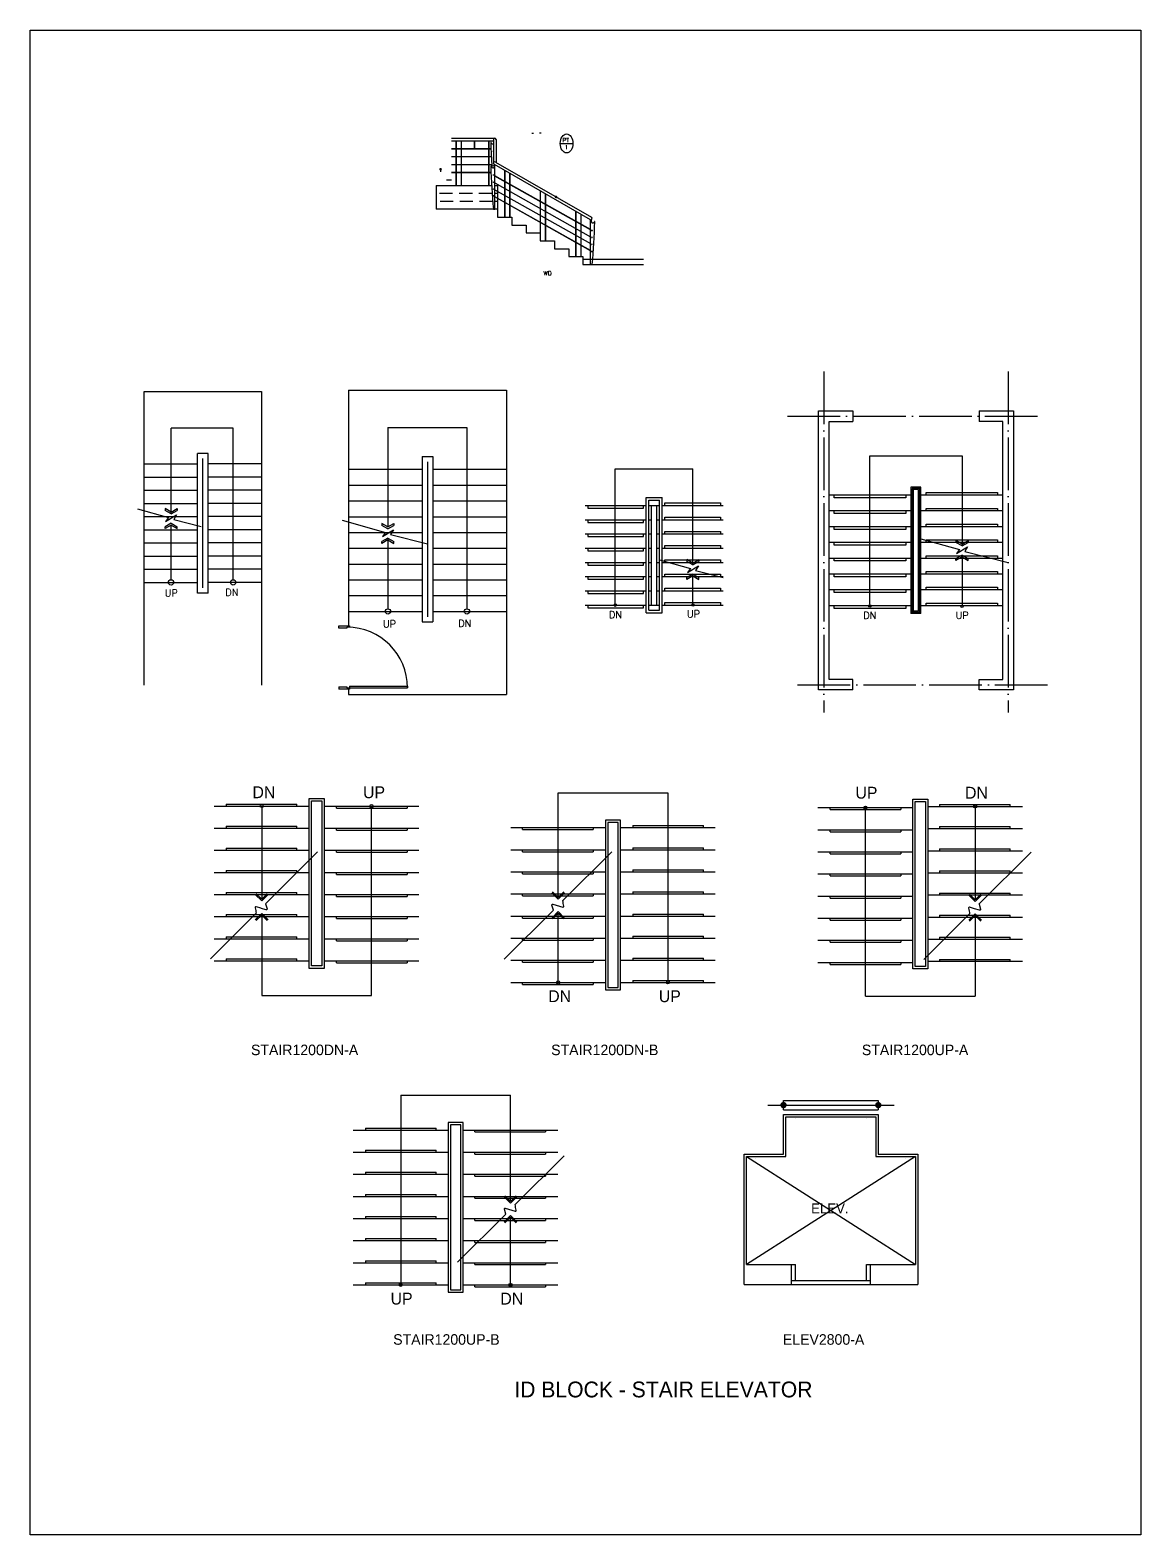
# Model space of a CAD drawing. Extents: x 25317 to 81441, y -31399 to 8952.
# Drawn here: x 25317 to 46411, y -21323 to 7259 of the extents above; entities that cross this region are included whole.
import ezdxf
from ezdxf.enums import TextEntityAlignment as Align

# ---------------------------------------------------------------- set-up
doc = ezdxf.new("R2010")
doc.units = 0
doc.header["$LTSCALE"] = 500
doc.header["$MEASUREMENT"] = 0
doc.linetypes.add('CENTER3', pattern=[2.5, 2, -0.25, 0, -0.25])
doc.linetypes.add('HIDDEN', pattern=[0.375, 0.25, -0.125])
doc.layers.get('0').update_dxf_attribs({"linetype": 'CONTINUOUS'})
for name, color, linetype in [('CORE', 7, 'CONTINUOUS'), ('DIM', 40, 'CONTINUOUS'), ('ELE', 4, 'CONTINUOUS'), ('ELE-1', 7, 'CONTINUOUS'), ('ELE-2', 3, 'CONTINUOUS'), ('ELEV-2', 3, 'CONTINUOUS'), ('FIN', 2, 'CONTINUOUS'), ('STAIR', 6, 'CONTINUOUS'), ('SYM', 30, 'CONTINUOUS'), ('TEXT', 5, 'CONTINUOUS')]:
    doc.layers.add(name, color=color, linetype=linetype)
doc.styles.add('GHS', font='ROMANS', dxfattribs={"bigfont": 'ghs'})
doc.styles.add('HGKG', font='enghead.shx', dxfattribs={"bigfont": 'hgkg.shx'})
doc.styles.add('ROMANS', font='romans', dxfattribs={"height": 135})

# ---------------------------------------------------------------- blocks, each defined once
blk = doc.blocks.new('_DOT')
at = {"color": 0, "linetype": 'ByBlock'}
blk.add_line((-0.5, 0), (-1, 0), dxfattribs=at)
at = {"color": 0, "linetype": 'ByBlock', "const_width": 0.5}
blk.add_lwpolyline([(-0.25, 0, 1), (0.25, 0, 1)], format="xyb", close=True, dxfattribs=at)

msp = doc.modelspace()

# ---------------------------------------------------------------- linework, layer by layer
for p, q in [((31181, -5213), (31181, -5258)), ((31381, -5203), (31381, -5233)), ((32483, -5203), (32483, -5233))]:
    msp.add_line(p, q)
msp.add_lwpolyline([(25317, 7259), (46411, 7259), (46411, -21323), (25317, -21323)], close=True)
at = {"layer": 'CORE', "color": 1, "linetype": 'CENTER3'}
for p, q in [((40389, 773), (40389, -5700)), ((43889, 773), (43889, -5700)), ((39698, -75), (44530, -75)), ((39890, -5175), (44637, -5175))]:
    msp.add_line(p, q, dxfattribs=at)
at = {"layer": 'CORE', "color": 4}
for p, q in [((27486, -5181), (27486, 394)), ((27486, 394), (29711, 394)), ((29711, 394), (29711, -5181)), ((31363, 417), (31363, -4058)), ((31363, 417), (34363, 417)), ((34363, 417), (34363, -5358)), ((40289, -5275), (40289, 25)), ((40289, 25), (40939, 25)), ((40939, 25), (40939, -175)), ((43339, 25), (43339, -175)), ((43339, 25), (43989, 25)), ((43989, 25), (43989, -5275)), ((40489, -5075), (40489, -175)), ((40489, -175), (40939, -175)), ((43789, -175), (43339, -175)), ((43789, -5075), (43789, -175)), ((40939, -5075), (40489, -5075)), ((40939, -5275), (40939, -5075)), ((43339, -5075), (43789, -5075)), ((43339, -5275), (43339, -5075)), ((31363, -5258), (31363, -5358)), ((31363, -5358), (34363, -5358)), ((40939, -5275), (40289, -5275)), ((43989, -5275), (43339, -5275))]:
    msp.add_line(p, q, dxfattribs=at)
at = {"layer": 'CORE', "color": 1}
for p, q in [((29173, -302), (27993, -302)), ((27993, -1931), (27993, -302)), ((29173, -3181), (29173, -302)), ((32113, -287), (32113, -2179)), ((32113, -287), (33613, -287)), ((33613, -287), (33613, -3733)), ((41264, -825), (43014, -825)), ((41264, -3654), (41264, -825)), ((43014, -825), (43014, -2538)), ((36430, -3662), (36430, -1072)), ((36430, -1772), (36430, -1072)), ((36430, -1072), (37905, -1072)), ((37905, -2899), (37905, -1072)), ((40589, -1625), (40589, -1575)), ((41944, -1625), (40589, -1625)), ((41944, -1575), (41944, -1625)), ((42089, -1470), (42089, -3780)), ((42189, -1470), (42089, -1470)), ((42189, -3780), (42189, -1470)), ((42334, -1525), (43689, -1525)), ((42334, -1575), (42334, -1525)), ((43689, -1525), (43689, -1575)), ((27355, -1835), (27946, -2001)), ((27886, -2077), (28099, -1951)), ((28099, -1951), (28044, -2038)), ((35908, -1772), (35908, -1822)), ((35908, -1822), (36968, -1822)), ((36968, -1822), (36968, -1772)), ((37368, -1722), (38428, -1722)), ((37368, -1772), (37368, -1722)), ((37368, -1992), (38428, -1992)), ((37368, -2042), (37368, -1992)), ((38428, -1722), (38428, -1772)), ((38428, -1992), (38428, -2042)), ((40589, -1925), (40589, -1875)), ((41944, -1925), (40589, -1925)), ((41944, -1875), (41944, -1925)), ((42334, -1825), (43689, -1825)), ((42334, -1875), (42334, -1825)), ((43689, -1825), (43689, -1875)), ((27946, -2001), (27886, -2077)), ((27993, -3181), (27993, -2142)), ((28044, -2038), (28565, -2170)), ((31243, -2052), (32066, -2284)), ((32007, -2360), (32220, -2234)), ((32066, -2284), (32007, -2360)), ((32220, -2234), (32164, -2321)), ((35908, -2042), (35908, -2092)), ((35908, -2092), (36968, -2092)), ((36968, -2092), (36968, -2042)), ((37368, -2262), (38428, -2262)), ((37368, -2312), (37368, -2262)), ((38428, -2262), (38428, -2312)), ((40589, -2225), (40589, -2175)), ((41944, -2225), (40589, -2225)), ((41944, -2175), (41944, -2225)), ((42334, -2125), (43689, -2125)), ((42334, -2175), (42334, -2125)), ((43689, -2125), (43689, -2175)), ((32113, -2390), (32113, -3733)), ((32164, -2321), (32863, -2497)), ((35908, -2312), (35908, -2362)), ((35908, -2362), (36968, -2362)), ((36968, -2362), (36968, -2312)), ((37368, -2532), (38428, -2532)), ((37368, -2582), (37368, -2532)), ((38428, -2532), (38428, -2582)), ((40589, -2525), (40589, -2475)), ((41944, -2525), (40589, -2525)), ((41944, -2475), (41944, -2525)), ((42189, -2389), (42967, -2608)), ((42334, -2425), (43689, -2425)), ((42334, -2475), (42334, -2425)), ((42907, -2684), (43120, -2557)), ((43120, -2557), (43065, -2644)), ((43689, -2425), (43689, -2475)), ((35908, -2582), (35908, -2632)), ((35908, -2632), (36968, -2632)), ((35908, -2852), (35908, -2902)), ((36968, -2632), (36968, -2582)), ((36968, -2902), (36968, -2852)), ((37268, -2802), (37858, -2969)), ((37368, -2802), (38428, -2802)), ((37368, -2852), (37368, -2802)), ((38428, -2802), (38428, -2852)), ((40589, -2825), (40589, -2775)), ((41944, -2825), (40589, -2825)), ((41944, -2775), (41944, -2825)), ((42334, -2725), (43689, -2725)), ((42334, -2775), (42334, -2725)), ((42967, -2608), (42907, -2684)), ((43014, -2714), (43014, -3661)), ((43065, -2644), (43889, -2853)), ((43689, -2725), (43689, -2775)), ((35908, -2902), (36968, -2902)), ((35908, -3122), (35908, -3172)), ((36968, -3172), (36968, -3122)), ((37368, -3072), (38428, -3072)), ((37368, -3122), (37368, -3072)), ((37799, -3045), (38012, -2918)), ((37858, -2969), (37799, -3045)), ((37905, -3662), (37905, -3075)), ((38012, -2918), (37956, -3005)), ((37956, -3005), (38478, -3137)), ((38428, -3072), (38428, -3122)), ((40589, -3125), (40589, -3075)), ((41944, -3125), (40589, -3125)), ((41944, -3075), (41944, -3125)), ((42334, -3025), (43689, -3025)), ((42334, -3075), (42334, -3025)), ((43689, -3025), (43689, -3075)), ((35908, -3172), (36968, -3172)), ((35908, -3392), (35908, -3442)), ((36968, -3442), (36968, -3392)), ((37368, -3342), (38428, -3342)), ((37368, -3392), (37368, -3342)), ((38428, -3342), (38428, -3392)), ((40589, -3425), (40589, -3375)), ((41944, -3425), (40589, -3425)), ((41944, -3375), (41944, -3425)), ((42334, -3325), (43689, -3325)), ((42334, -3375), (42334, -3325)), ((43689, -3325), (43689, -3375)), ((35908, -3442), (36968, -3442)), ((35908, -3662), (35908, -3712)), ((35908, -3712), (36968, -3712)), ((36968, -3712), (36968, -3662)), ((37368, -3612), (38428, -3612)), ((37368, -3662), (37368, -3612)), ((38428, -3612), (38428, -3662)), ((40589, -3725), (40589, -3675)), ((41944, -3675), (41944, -3725)), ((42334, -3625), (43689, -3625)), ((42334, -3675), (42334, -3625)), ((43689, -3625), (43689, -3675)), ((41944, -3725), (40589, -3725)), ((42189, -3780), (42089, -3780))]:
    msp.add_line(p, q, dxfattribs=at)
at = {"layer": 'CORE'}
for p, q in [((28499, -3434), (28499, -781)), ((28699, -781), (28499, -781)), ((28699, -3434), (28699, -781)), ((32763, -842), (32763, -3983)), ((32763, -842), (32963, -842)), ((32963, -842), (32963, -3983)), ((27486, -981), (28499, -981)), ((28599, -3334), (28599, -881)), ((29711, -981), (28699, -981)), ((31363, -1083), (32763, -1083)), ((32863, -942), (32863, -3883)), ((32963, -1083), (34363, -1083)), ((27486, -1231), (28499, -1231)), ((29711, -1231), (28699, -1231)), ((31363, -1383), (32763, -1383)), ((32963, -1383), (34363, -1383)), ((42044, -1425), (42044, -3825)), ((42234, -1425), (42044, -1425)), ((42234, -3825), (42234, -1425)), ((27486, -1481), (28499, -1481)), ((29711, -1481), (28699, -1481)), ((31363, -1683), (32763, -1683)), ((32963, -1683), (34363, -1683)), ((37018, -3812), (37018, -1622)), ((37018, -1622), (37318, -1622)), ((37068, -3762), (37068, -1672)), ((37068, -1672), (37268, -1672)), ((37268, -3762), (37268, -1672)), ((37318, -3812), (37318, -1622)), ((42044, -1575), (40489, -1575)), ((42066, -1447), (42066, -3802)), ((42211, -1447), (42066, -1447)), ((42211, -3802), (42211, -1447)), ((43789, -1575), (42234, -1575)), ((27486, -1731), (28499, -1731)), ((27486, -1981), (28499, -1981)), ((27879, -1831), (27879, -1865)), ((27993, -1897), (27879, -1831)), ((27993, -1931), (27879, -1865)), ((27993, -1897), (28107, -1831)), ((27993, -1931), (28107, -1865)), ((28107, -1831), (28107, -1865)), ((29711, -1731), (28699, -1731)), ((29711, -1981), (28699, -1981)), ((31363, -1983), (32763, -1983)), ((32963, -1983), (34363, -1983)), ((35858, -1772), (37018, -1772)), ((37068, -1772), (37268, -1772)), ((37118, -3662), (37118, -1772)), ((37218, -3662), (37218, -1772)), ((37318, -1772), (38478, -1772)), ((42044, -1875), (40489, -1875)), ((43789, -1875), (42234, -1875)), ((27486, -2231), (28499, -2231)), ((27993, -2107), (27879, -2173)), ((27993, -2142), (27879, -2208)), ((27879, -2208), (27879, -2173)), ((27993, -2107), (28107, -2173)), ((27993, -2142), (28107, -2208)), ((28107, -2208), (28107, -2173)), ((29711, -2231), (28699, -2231)), ((31363, -2283), (32763, -2283)), ((32113, -2179), (31999, -2113)), ((31999, -2113), (31999, -2148)), ((32113, -2214), (31999, -2148)), ((32113, -2179), (32227, -2113)), ((32113, -2214), (32227, -2148)), ((32227, -2113), (32227, -2148)), ((32963, -2283), (34363, -2283)), ((35858, -2042), (37018, -2042)), ((37068, -2042), (37118, -2042)), ((37218, -2042), (37268, -2042)), ((37318, -2042), (38478, -2042)), ((42044, -2175), (40489, -2175)), ((43789, -2175), (42234, -2175)), ((27486, -2481), (28499, -2481)), ((29711, -2481), (28699, -2481)), ((32113, -2390), (31999, -2456)), ((32113, -2425), (31999, -2491)), ((31999, -2491), (31999, -2456)), ((32113, -2390), (32227, -2456)), ((32113, -2425), (32227, -2491)), ((32227, -2491), (32227, -2456)), ((35858, -2312), (37018, -2312)), ((37068, -2312), (37118, -2312)), ((37218, -2312), (37268, -2312)), ((37318, -2312), (38478, -2312)), ((42044, -2475), (40489, -2475)), ((43789, -2475), (42234, -2475)), ((43014, -2503), (42899, -2437)), ((42899, -2437), (42899, -2472)), ((43014, -2538), (42899, -2472)), ((43014, -2503), (43128, -2437)), ((43014, -2538), (43128, -2472)), ((43128, -2437), (43128, -2472)), ((27486, -2731), (28499, -2731)), ((29711, -2731), (28699, -2731)), ((31363, -2583), (32763, -2583)), ((32963, -2583), (34363, -2583)), ((35858, -2582), (37018, -2582)), ((35858, -2852), (37018, -2852)), ((37068, -2582), (37118, -2582)), ((37068, -2852), (37118, -2852)), ((37218, -2582), (37268, -2582)), ((37218, -2852), (37268, -2852)), ((37318, -2582), (38478, -2582)), ((37318, -2852), (38478, -2852)), ((37905, -2864), (37791, -2798)), ((37791, -2798), (37791, -2833)), ((37905, -2899), (37791, -2833)), ((37905, -2864), (38019, -2798)), ((37905, -2899), (38019, -2833)), ((38019, -2798), (38019, -2833)), ((42044, -2775), (40489, -2775)), ((43789, -2775), (42234, -2775)), ((43014, -2714), (42899, -2780)), ((43014, -2748), (42899, -2814)), ((42899, -2814), (42899, -2780)), ((43014, -2714), (43128, -2780)), ((43014, -2748), (43128, -2814)), ((43128, -2814), (43128, -2780)), ((27486, -2981), (28499, -2981)), ((29711, -2981), (28699, -2981)), ((31363, -2883), (32763, -2883)), ((32963, -2883), (34363, -2883)), ((35858, -3122), (37018, -3122)), ((37068, -3122), (37118, -3122)), ((37218, -3122), (37268, -3122)), ((37318, -3122), (38478, -3122)), ((37905, -3075), (37791, -3140)), ((37905, -3109), (37791, -3175)), ((37791, -3175), (37791, -3140)), ((37905, -3075), (38019, -3140)), ((37905, -3109), (38019, -3175)), ((38019, -3175), (38019, -3140)), ((42044, -3075), (40489, -3075)), ((43789, -3075), (42234, -3075)), ((27486, -3231), (28499, -3231)), ((29711, -3231), (28699, -3231)), ((31363, -3183), (32763, -3183)), ((32963, -3183), (34363, -3183)), ((35858, -3392), (37018, -3392)), ((37068, -3392), (37118, -3392)), ((37218, -3392), (37268, -3392)), ((37318, -3392), (38478, -3392)), ((42044, -3375), (40489, -3375)), ((43789, -3375), (42234, -3375)), ((28699, -3434), (28499, -3434)), ((31363, -3483), (32763, -3483)), ((32963, -3483), (34363, -3483)), ((35858, -3662), (37018, -3662)), ((37068, -3662), (37268, -3662)), ((37318, -3662), (38478, -3662)), ((42044, -3675), (40489, -3675)), ((43789, -3675), (42234, -3675)), ((31363, -3783), (32763, -3783)), ((32763, -3983), (32963, -3983)), ((32963, -3783), (34363, -3783)), ((37018, -3812), (37318, -3812)), ((37068, -3762), (37268, -3762)), ((42234, -3825), (42044, -3825)), ((42211, -3802), (42066, -3802)), ((31181, -4058), (31381, -4058)), ((31181, -4103), (31181, -4058)), ((31333, -4103), (31181, -4103)), ((31381, -4083), (31333, -4083)), ((31333, -4083), (31333, -4103)), ((31381, -4058), (31381, -4083)), ((31181, -5213), (31333, -5213)), ((31381, -5258), (31181, -5258)), ((31333, -5213), (31333, -5233)), ((31333, -5233), (31381, -5233)), ((31381, -5203), (32483, -5203)), ((31381, -5233), (32483, -5233)), ((31381, -5233), (31381, -5258))]:
    msp.add_line(p, q, dxfattribs=at)
for centre, radius in [((27993, -3231), 50), ((29173, -3231), 50), ((36430, -3662), 24.4), ((37905, -3662), 23.2), ((41264, -3679), 24.4), ((43014, -3684), 23.2), ((32113, -3783), 50), ((33613, -3783), 50)]:
    msp.add_circle(centre, radius, dxfattribs=at)
at = {"layer": 'CORE', "color": 1}
msp.add_arc((31333, -5233), 1150, 0, 90, dxfattribs=at)
at = {"layer": 'DIM', "linetype": 'Continuous', "const_width": 25}
msp.add_lwpolyline([(35293, 4090, 1), (35318, 4090, 1)], format="xyb", close=True, dxfattribs=at)
at = {"layer": 'ELE'}
for p, q in [((33322, 5206), (34140, 5206)), ((33322, 5156), (34115, 5156)), ((33404, 5156), (33404, 4306)), ((33409, 5156), (33409, 4306)), ((33501, 5156), (33501, 4306)), ((33506, 5156), (33506, 4306)), ((33758, 5009), (33758, 5156)), ((33763, 5009), (33763, 5156)), ((34024, 5156), (34024, 4306)), ((34029, 5156), (34029, 4306)), ((34115, 5181), (34115, 4731)), ((34165, 5181), (34165, 4746)), ((33322, 5009), (33404, 5009)), ((33322, 5004), (33404, 5004)), ((33409, 5009), (33501, 5009)), ((33409, 5004), (33501, 5004)), ((33506, 5009), (34024, 5009)), ((33506, 5004), (34024, 5004)), ((34029, 5009), (34069, 5009)), ((34029, 5004), (34069, 5004)), ((34115, 4956), (34105, 4956)), ((34105, 4951), (34105, 4956)), ((34115, 4951), (34105, 4951)), ((33322, 4855), (33404, 4855)), ((33322, 4707), (33404, 4707)), ((33409, 4855), (33501, 4855)), ((33409, 4707), (33501, 4707)), ((33506, 4855), (34024, 4855)), ((33506, 4707), (34024, 4707)), ((34029, 4855), (34076, 4855)), ((34029, 4707), (34085, 4707)), ((34128, 4710), (35953, 3660)), ((34145, 3856), (34145, 4699)), ((34153, 4753), (35978, 3703)), ((34325, 4596), (34325, 3706)), ((34330, 4593), (34330, 3706)), ((33322, 4406), (33222, 4406)), ((33322, 4559), (33404, 4559)), ((33322, 4554), (33404, 4554)), ((33409, 4559), (33501, 4559)), ((33409, 4554), (33501, 4554)), ((33506, 4559), (34024, 4559)), ((33506, 4554), (34024, 4554)), ((34029, 4559), (34069, 4559)), ((34029, 4554), (34070, 4554)), ((34135, 4506), (34105, 4506)), ((34105, 4501), (34105, 4506)), ((34135, 4501), (34105, 4501)), ((34135, 4501), (34135, 4506)), ((35960, 3470), (34145, 4492)), ((35960, 3465), (34145, 4487)), ((34145, 4356), (35960, 3334)), ((34423, 4540), (34423, 3706)), ((34428, 4537), (34428, 3706)), ((34105, 4104), (34105, 4109)), ((34135, 4109), (34105, 4109)), ((34135, 4104), (34105, 4104)), ((34135, 4104), (34135, 4109)), ((34145, 4225), (35960, 3203)), ((35960, 3073), (34145, 4095)), ((35960, 3068), (34145, 4090)), ((35000, 4208), (35000, 3406)), ((35005, 4205), (35005, 3406)), ((35098, 4152), (35098, 3256)), ((35103, 4149), (35103, 3256)), ((34115, 3856), (34145, 3856)), ((35675, 3819), (35675, 2956)), ((35680, 3816), (35680, 2956)), ((35773, 3763), (35773, 2956)), ((35778, 3760), (35778, 2956)), ((35960, 2806), (35960, 3657)), ((35970, 3451), (35970, 3456)), ((35970, 3456), (36000, 3456)), ((35970, 3451), (36000, 3451)), ((36000, 3451), (36000, 3456)), ((35815, 2906), (36963, 2906)), ((35970, 3059), (36000, 3059)), ((35970, 3054), (35970, 3059)), ((35970, 3054), (36000, 3054)), ((36000, 3054), (36000, 3059))]:
    msp.add_line(p, q, dxfattribs=at)
for centre, radius, start, end in [((34140, 5181), 25, 0, 180), ((34069, 5118), 3.63, 37.359, 167.7217), ((47147, 5514), 13088, 181.7315, 183.7817), ((34108, 5134), 39.1, 201.3501, 281.1725), ((34069, 4668), 3.63, 37.359, 167.7217), ((47147, 5064), 13088, 181.7315, 185.2948), ((34108, 4684), 39.1, 201.3501, 281.1725), ((34140, 4731), 25, 60.0864, 240.0864), ((34109, 4666), 21.5, 289.2606, 348.1659), ((33922, 4709), 214, 347.2849, 359.1203), ((35965, 3681), 25, 240.0864, 60.0864), ((36184, 3659), 214, 180.513, 192.7151), ((35997, 3616), 21.5, 191.8341, 250.7394), ((35997, 3634), 39.1, 258.8275, 338.6499), ((22959, 4014), 13088, 354.7052, 358.2685), ((36037, 3618), 3.63, 12.2783, 142.641)]:
    msp.add_arc(centre, radius, start, end, dxfattribs=at)
for centre in [(34120, 4689), (34120, 4370), (34120, 4239)]:
    msp.add_ellipse(centre, major_axis=(3.54, 3.54), ratio=1, dxfattribs=at)
at = {"layer": 'ELE', "extrusion": (0, 0, -1)}
for centre in [(35985, 3320), (35985, 3189)]:
    msp.add_ellipse(centre, major_axis=(-3.54, 3.54), ratio=1, dxfattribs=at)
at = {"layer": 'ELE-1'}
for p, q in [((34844, 5301), (34874, 5301)), ((35019, 5301), (34989, 5301)), ((35990, 2806), (35960, 2806))]:
    msp.add_line(p, q, dxfattribs=at)
at = {"layer": 'ELE-2'}
for p, q in [((33030, 4306), (34082, 4306)), ((34145, 4306), (34195, 4306)), ((34195, 4306), (34195, 3856))]:
    msp.add_line(p, q, dxfattribs=at)
at = {"layer": 'FIN'}
for p, q in [((33030, 4306), (33030, 3856)), ((34195, 3856), (34195, 3706)), ((34195, 3706), (34465, 3706)), ((34465, 3706), (34465, 3556)), ((34465, 3556), (34735, 3556)), ((34735, 3556), (34735, 3406)), ((34735, 3406), (35005, 3406)), ((35005, 3406), (35005, 3256)), ((35005, 3256), (35275, 3256)), ((35275, 3256), (35275, 3106)), ((35275, 3106), (35545, 3106)), ((35545, 3106), (35545, 2956)), ((35545, 2956), (35815, 2956)), ((35815, 2956), (35815, 2806)), ((35815, 2806), (36963, 2806))]:
    msp.add_line(p, q, dxfattribs=at)
at = {"layer": 'FIN', "linetype": 'HIDDEN', "ltscale": 2}
for p, q in [((34091, 4156), (33030, 4156)), ((34102, 4006), (33030, 4006)), ((34195, 4156), (34145, 4156)), ((34195, 4006), (34145, 4006))]:
    msp.add_line(p, q, dxfattribs=at)
at = {"layer": 'FIN', "ltscale": 2}
msp.add_line((34195, 3856), (33030, 3856), dxfattribs=at)
at = {"layer": 'STAIR'}
for p, q in [((35344, -7229), (37429, -7229)), ((35344, -9216), (35344, -7229)), ((37429, -7229), (37429, -10829)), ((28815, -7479), (30615, -7479)), ((29040, -7442), (30383, -7442)), ((29040, -7442), (29040, -7479)), ((29715, -7479), (29715, -9250)), ((30383, -7479), (30383, -7442)), ((30900, -7479), (32700, -7479)), ((31133, -7517), (31133, -7479)), ((31133, -7517), (32475, -7517)), ((31800, -11079), (31800, -7479)), ((32475, -7479), (32475, -7517)), ((40279, -7510), (42079, -7510)), ((40511, -7548), (40511, -7510)), ((40511, -7548), (41854, -7548)), ((41179, -11088), (41179, -7488)), ((41854, -7510), (41854, -7548)), ((42364, -7488), (44164, -7488)), ((42589, -7451), (43931, -7451)), ((42589, -7451), (42589, -7488)), ((43264, -7488), (43264, -9259)), ((43931, -7488), (43931, -7451)), ((28815, -7899), (30615, -7899)), ((29040, -7862), (30383, -7862)), ((29040, -7862), (29040, -7899)), ((30383, -7899), (30383, -7862)), ((30900, -7899), (32700, -7899)), ((31133, -7937), (31133, -7899)), ((31133, -7937), (32475, -7937)), ((32475, -7899), (32475, -7937)), ((34444, -7889), (36244, -7889)), ((34669, -7926), (34669, -7889)), ((34669, -7926), (36011, -7926)), ((36011, -7889), (36011, -7926)), ((36529, -7889), (38329, -7889)), ((36761, -7851), (38104, -7851)), ((36761, -7851), (36761, -7889)), ((38104, -7889), (38104, -7851)), ((40279, -7930), (42079, -7930)), ((40511, -7968), (40511, -7930)), ((40511, -7968), (41854, -7968)), ((41854, -7930), (41854, -7968)), ((42364, -7908), (44164, -7908)), ((42589, -7871), (43931, -7871)), ((42589, -7871), (42589, -7908)), ((43931, -7908), (43931, -7871)), ((29040, -8282), (30383, -8282)), ((29040, -8282), (29040, -8319)), ((30383, -8319), (30383, -8282)), ((36761, -8271), (38104, -8271)), ((36761, -8271), (36761, -8309)), ((38104, -8309), (38104, -8271)), ((28815, -8319), (30615, -8319)), ((30776, -8347), (29787, -9336)), ((30900, -8319), (32700, -8319)), ((31133, -8357), (31133, -8319)), ((31133, -8357), (32475, -8357)), ((32475, -8319), (32475, -8357)), ((34444, -8309), (36244, -8309)), ((34669, -8346), (34669, -8309)), ((34669, -8346), (36011, -8346)), ((35435, -9276), (36365, -8346)), ((36011, -8309), (36011, -8346)), ((36529, -8309), (38329, -8309)), ((40279, -8350), (42079, -8350)), ((40511, -8388), (40511, -8350)), ((40511, -8388), (41854, -8388)), ((41854, -8350), (41854, -8388)), ((42364, -8328), (44164, -8328)), ((42589, -8291), (43931, -8291)), ((42589, -8291), (42589, -8328)), ((44324, -8356), (43336, -9345)), ((43931, -8328), (43931, -8291)), ((28815, -8739), (30615, -8739)), ((29040, -8702), (30383, -8702)), ((29040, -8702), (29040, -8739)), ((30383, -8739), (30383, -8702)), ((30900, -8739), (32700, -8739)), ((31133, -8777), (31133, -8739)), ((31133, -8777), (32475, -8777)), ((32475, -8739), (32475, -8777)), ((34444, -8729), (36244, -8729)), ((34669, -8766), (34669, -8729)), ((34669, -8766), (36011, -8766)), ((36011, -8729), (36011, -8766)), ((36529, -8729), (38329, -8729)), ((36761, -8691), (38104, -8691)), ((36761, -8691), (36761, -8729)), ((38104, -8729), (38104, -8691)), ((40279, -8770), (42079, -8770)), ((40511, -8808), (40511, -8770)), ((40511, -8808), (41854, -8808)), ((41854, -8770), (41854, -8808)), ((42364, -8748), (44164, -8748)), ((42589, -8711), (43931, -8711)), ((42589, -8711), (42589, -8748)), ((43931, -8748), (43931, -8711)), ((29040, -9122), (30383, -9122)), ((29040, -9122), (29040, -9159)), ((29715, -9250), (29609, -9144)), ((29715, -9250), (29821, -9144)), ((30383, -9159), (30383, -9122)), ((35344, -9248), (35222, -9126)), ((35344, -9216), (35238, -9110)), ((35344, -9216), (35450, -9110)), ((35344, -9248), (35466, -9126)), ((36761, -9111), (38104, -9111)), ((36761, -9111), (36761, -9149)), ((38104, -9149), (38104, -9111)), ((42589, -9131), (43931, -9131)), ((42589, -9131), (42589, -9168)), ((43931, -9168), (43931, -9131)), ((28815, -9159), (30615, -9159)), ((29715, -9282), (29593, -9160)), ((29702, -9421), (29608, -9394)), ((29798, -9450), (29703, -9423)), ((29715, -9282), (29837, -9160)), ((30900, -9159), (32700, -9159)), ((31133, -9197), (31133, -9159)), ((31133, -9197), (32475, -9197)), ((32475, -9159), (32475, -9197)), ((34444, -9149), (36244, -9149)), ((34669, -9186), (34669, -9149)), ((34669, -9186), (36011, -9186)), ((35246, -9343), (35434, -9399)), ((36011, -9149), (36011, -9186)), ((36529, -9149), (38329, -9149)), ((40279, -9190), (42079, -9190)), ((40511, -9228), (40511, -9190)), ((40511, -9228), (41854, -9228)), ((41854, -9190), (41854, -9228)), ((42364, -9168), (44164, -9168)), ((43264, -9291), (43142, -9169)), ((43251, -9430), (43156, -9403)), ((43264, -9259), (43158, -9153)), ((43346, -9459), (43252, -9432)), ((43264, -9259), (43370, -9153)), ((43264, -9291), (43386, -9169)), ((29607, -9516), (28740, -10383)), ((28815, -9579), (30615, -9579)), ((29040, -9542), (30383, -9542)), ((29040, -9542), (29040, -9579)), ((29715, -9518), (29593, -9640)), ((29715, -9550), (29609, -9656)), ((29715, -9518), (29837, -9640)), ((29715, -9550), (29715, -11079)), ((29715, -9550), (29821, -9656)), ((30383, -9579), (30383, -9542)), ((30900, -9579), (32700, -9579)), ((31133, -9617), (31133, -9579)), ((31133, -9617), (32475, -9617)), ((32475, -9579), (32475, -9617)), ((34320, -10390), (35254, -9456)), ((34444, -9569), (36244, -9569)), ((34669, -9606), (34669, -9569)), ((34669, -9606), (36011, -9606)), ((35344, -9485), (35222, -9607)), ((35344, -9516), (35238, -9622)), ((35344, -9485), (35466, -9607)), ((35344, -10829), (35344, -9516)), ((35344, -9516), (35450, -9622)), ((36011, -9569), (36011, -9606)), ((36529, -9569), (38329, -9569)), ((36761, -9531), (38104, -9531)), ((36761, -9531), (36761, -9569)), ((38104, -9569), (38104, -9531)), ((40279, -9610), (42079, -9610)), ((40511, -9648), (40511, -9610)), ((40511, -9648), (41854, -9648)), ((41854, -9610), (41854, -9648)), ((43155, -9525), (42289, -10392)), ((42364, -9588), (44164, -9588)), ((42589, -9551), (43931, -9551)), ((42589, -9551), (42589, -9588)), ((43264, -9527), (43142, -9649)), ((43264, -9559), (43158, -9665)), ((43264, -9527), (43386, -9649)), ((43264, -9559), (43264, -11088)), ((43264, -9559), (43370, -9665)), ((43931, -9588), (43931, -9551)), ((28815, -9999), (30615, -9999)), ((29040, -9962), (30383, -9962)), ((29040, -9962), (29040, -9999)), ((30383, -9999), (30383, -9962)), ((30900, -9999), (32700, -9999)), ((31133, -10037), (31133, -9999)), ((32475, -9999), (32475, -10037)), ((34444, -9989), (36244, -9989)), ((34669, -10026), (34669, -9989)), ((36011, -9989), (36011, -10026)), ((36529, -9989), (38329, -9989)), ((36761, -9951), (38104, -9951)), ((36761, -9951), (36761, -9989)), ((38104, -9989), (38104, -9951)), ((42589, -9971), (43931, -9971)), ((42589, -9971), (42589, -10008)), ((43931, -10008), (43931, -9971)), ((31133, -10037), (32475, -10037)), ((34669, -10026), (36011, -10026)), ((40279, -10030), (42079, -10030)), ((40511, -10068), (40511, -10030)), ((40511, -10068), (41854, -10068)), ((41854, -10030), (41854, -10068)), ((42364, -10008), (44164, -10008)), ((28815, -10419), (30615, -10419)), ((29040, -10382), (30383, -10382)), ((29040, -10382), (29040, -10419)), ((30383, -10419), (30383, -10382)), ((30900, -10419), (32700, -10419)), ((31133, -10457), (31133, -10419)), ((31133, -10457), (32475, -10457)), ((32475, -10419), (32475, -10457)), ((34444, -10409), (36244, -10409)), ((34669, -10446), (34669, -10409)), ((34669, -10446), (36011, -10446)), ((36011, -10409), (36011, -10446)), ((36529, -10409), (38329, -10409)), ((36761, -10371), (38104, -10371)), ((36761, -10371), (36761, -10409)), ((38104, -10409), (38104, -10371)), ((40279, -10450), (42079, -10450)), ((40511, -10488), (40511, -10450)), ((40511, -10488), (41854, -10488)), ((41854, -10450), (41854, -10488)), ((42364, -10428), (44164, -10428)), ((42589, -10391), (43931, -10391)), ((42589, -10391), (42589, -10428)), ((43931, -10428), (43931, -10391)), ((34444, -10829), (36244, -10829)), ((34669, -10866), (34669, -10829)), ((36011, -10829), (36011, -10866)), ((36529, -10829), (38329, -10829)), ((36761, -10791), (38104, -10791)), ((36761, -10791), (36761, -10829)), ((38104, -10829), (38104, -10791)), ((29715, -11079), (31800, -11079)), ((34669, -10866), (36011, -10866)), ((41179, -11088), (43264, -11088)), ((32355, -12973), (34440, -12973)), ((32355, -12973), (32355, -16573)), ((34440, -14990), (34440, -12973)), ((39624, -13070), (41424, -13070)), ((39624, -13250), (39624, -13070)), ((41424, -13070), (41424, -13250)), ((39324, -13160), (41724, -13160)), ((39624, -13250), (41424, -13250)), ((39624, -13340), (41424, -13340)), ((39624, -14090), (39624, -13340)), ((39669, -13385), (41379, -13385)), ((39669, -14135), (39669, -13385)), ((41379, -13385), (41379, -14135)), ((41424, -13340), (41424, -14090)), ((31455, -13633), (33255, -13633)), ((31687, -13595), (33030, -13595)), ((31687, -13595), (31687, -13633)), ((33030, -13633), (33030, -13595)), ((33540, -13633), (35340, -13633)), ((33765, -13670), (33765, -13633)), ((33765, -13670), (35107, -13670)), ((35107, -13633), (35107, -13670)), ((31455, -14053), (33255, -14053)), ((31687, -14015), (33030, -14015)), ((31687, -14015), (31687, -14053)), ((33030, -14053), (33030, -14015)), ((33540, -14053), (35340, -14053)), ((33765, -14090), (33765, -14053)), ((33765, -14090), (35107, -14090)), ((34530, -15049), (35458, -14122)), ((35107, -14053), (35107, -14090)), ((38874, -16565), (38874, -14090)), ((38874, -14090), (39624, -14090)), ((38919, -14135), (42129, -16190)), ((42129, -14135), (38919, -16190)), ((38919, -16190), (38919, -14135)), ((38919, -14135), (39669, -14135)), ((41379, -14135), (42129, -14135)), ((41424, -14090), (42174, -14090)), ((42129, -14135), (42129, -16190)), ((42174, -14090), (42174, -16565)), ((31455, -14473), (33255, -14473)), ((31687, -14435), (33030, -14435)), ((31687, -14435), (31687, -14473)), ((33030, -14473), (33030, -14435)), ((33540, -14473), (35340, -14473)), ((33765, -14510), (33765, -14473)), ((33765, -14510), (35107, -14510)), ((35107, -14473), (35107, -14510)), ((31687, -14855), (33030, -14855)), ((31687, -14855), (31687, -14893)), ((33030, -14893), (33030, -14855)), ((31455, -14893), (33255, -14893)), ((33540, -14893), (35340, -14893)), ((33765, -14930), (33765, -14893)), ((33765, -14930), (35107, -14930)), ((34440, -15022), (34318, -14900)), ((34440, -14990), (34334, -14884)), ((34341, -15117), (34530, -15173)), ((34440, -14990), (34546, -14884)), ((34440, -15022), (34562, -14900)), ((35107, -14893), (35107, -14930)), ((31455, -15313), (33255, -15313)), ((31687, -15275), (33030, -15275)), ((31687, -15275), (31687, -15313)), ((33030, -15313), (33030, -15275)), ((33436, -16144), (34350, -15230)), ((33540, -15313), (35340, -15313)), ((33765, -15350), (33765, -15313)), ((33765, -15350), (35107, -15350)), ((34440, -15258), (34318, -15380)), ((34440, -15290), (34334, -15396)), ((34440, -15258), (34562, -15380)), ((34440, -16573), (34440, -15290)), ((34440, -15290), (34546, -15396)), ((35107, -15313), (35107, -15350)), ((31687, -15695), (33030, -15695)), ((31687, -15695), (31687, -15733)), ((33030, -15733), (33030, -15695)), ((31455, -15733), (33255, -15733)), ((33540, -15733), (35340, -15733)), ((33765, -15770), (33765, -15733)), ((33765, -15770), (35107, -15770)), ((35107, -15733), (35107, -15770)), ((31455, -16153), (33255, -16153)), ((31687, -16115), (33030, -16115)), ((31687, -16115), (31687, -16153)), ((33030, -16153), (33030, -16115)), ((33540, -16153), (35340, -16153)), ((33765, -16190), (33765, -16153)), ((33765, -16190), (35107, -16190)), ((35107, -16153), (35107, -16190)), ((38919, -16190), (39849, -16190)), ((39774, -16565), (39774, -16190)), ((39849, -16490), (39849, -16190)), ((41199, -16190), (42129, -16190)), ((41199, -16490), (41199, -16190)), ((41274, -16565), (41274, -16190)), ((31455, -16573), (33255, -16573)), ((31687, -16535), (33030, -16535)), ((31687, -16535), (31687, -16573)), ((33030, -16573), (33030, -16535)), ((33540, -16573), (35340, -16573)), ((33765, -16610), (33765, -16573)), ((35107, -16573), (35107, -16610)), ((38874, -16565), (42174, -16565)), ((39774, -16490), (41274, -16490)), ((33765, -16610), (35107, -16610))]:
    msp.add_line(p, q, dxfattribs=at)
for points in [[(30900, -10562), (30615, -10562), (30615, -7337), (30900, -7337)], [(30855, -10517), (30660, -10517), (30660, -7382), (30855, -7382)], [(42364, -10571), (42079, -10571), (42079, -7346), (42364, -7346)], [(42319, -10526), (42124, -10526), (42124, -7391), (42319, -7391)], [(36529, -7746), (36244, -7746), (36244, -10971), (36529, -10971)], [(36484, -7791), (36289, -7791), (36289, -10926), (36484, -10926)], [(33540, -13490), (33255, -13490), (33255, -16715), (33540, -16715)], [(33495, -13535), (33300, -13535), (33300, -16670), (33495, -16670)]]:
    msp.add_lwpolyline(points, close=True, dxfattribs=at)
for points in [[(29608, -9394, 0.589968), (29589, -9412, -0.05539), (29607, -9517)], [(29788, -9336), (29816, -9431, -0.589968), (29798, -9450)], [(29789, -9336, -0.0004), (29789, -9337, -0.0004)], [(35255, -9457), (35227, -9362, -0.589968), (35246, -9343)], [(35434, -9399, 0.589968), (35453, -9381, -0.05539), (35435, -9276)], [(43156, -9403, 0.589968), (43138, -9421, -0.05539), (43156, -9526)], [(43337, -9345), (43365, -9440, -0.589968), (43346, -9459)], [(43338, -9345, -0.0004), (43338, -9346, -0.0004)], [(35254, -9457, -0.0004), (35254, -9457, -0.0004)], [(34350, -15231), (34323, -15135, -0.589968), (34341, -15117)], [(34530, -15173, 0.589968), (34548, -15154, -0.05539), (34530, -15049)], [(34350, -15231, -0.0004), (34350, -15230, -0.0004)]]:
    msp.add_lwpolyline(points, format="xyb", dxfattribs=at)
at = {"layer": 'STAIR', "const_width": 60}
for points in [[(39594, -13160, 1), (39654, -13160, 1)], [(41394, -13160, 1), (41454, -13160, 1)]]:
    msp.add_lwpolyline(points, format="xyb", close=True, dxfattribs=at)
at = {"layer": 'STAIR'}
for centre in [(29715, -7479), (31800, -7479), (41179, -7510), (43264, -7488), (35344, -10829), (37429, -10829), (32355, -16573), (34440, -16573)]:
    msp.add_circle(centre, 30, dxfattribs=at)
for centre, start, end in [((29790, -9336), 180.238, 270.238), ((35435, -9276), 180, 270), ((43338, -9345), 180.238, 270.238), ((29607, -9517), 0.2386, 90.2386), ((35253, -9457), 0, 90), ((43156, -9526), 0.2386, 90.2386), ((39775, -13341), 90, 180), ((39850, -13416), 90, 180), ((41198, -13416), 0, 90), ((41273, -13341), 0, 90), ((39025, -14091), 90, 180), ((39100, -14166), 90, 180), ((41948, -14166), 0, 90), ((42023, -14091), 0, 90), ((34530, -15049), 180, 270), ((34349, -15231), 0, 90), ((39100, -16190), 180, 270), ((41948, -16190), 270, 0), ((39850, -16490), 180, 270), ((41198, -16490), 270, 0)]:
    msp.add_arc(centre, 0.75, start, end, dxfattribs=at)
at = {"layer": 'SYM'}
msp.add_line((35384, 5106), (35624, 5106), dxfattribs=at)
msp.add_ellipse((35504, 5106), major_axis=(0, 180), ratio=0.666667, dxfattribs=at)

# ---------------------------------------------------------------- block references
at = {"layer": 'DIM', "linetype": 'Continuous', "xscale": 50, "yscale": 50, "zscale": 50, "rotation": 90}
msp.add_blockref('_DOT', (33111, 4615), dxfattribs=at)

# ---------------------------------------------------------------- texts
at = {"layer": 'CORE', "color": 2, "style": 'ROMANS'}
for s, p in [('UP', (27999, -3499)), ('DN', (29151, -3488)), ('UP', (32142, -4087)), ('DN', (33572, -4076)), ('DN', (36433, -3914)), ('UP', (37913, -3897)), ('DN', (41263, -3924)), ('UP', (43015, -3924))]:
    msp.add_text(s, height=135, dxfattribs=at).set_placement(p, align=Align.CENTER)
at = {"layer": 'ELEV-2', "style": 'GHS'}
for s, p in [('PT', (35426, 5129)), ('1', (35468, 4995)), ('WD', (35068, 2601))]:
    msp.add_text(s, height=80, dxfattribs=at).set_placement(p)
at = {"layer": 'TEXT', "color": 5}
for s, height, p in [('DN', 225, (29540, -7330)), ('UP', 225, (31640, -7330)), ('UP', 225, (40990, -7339)), ('DN', 225, (43071, -7339)), ('DN', 225, (35156, -11204)), ('UP', 225, (37256, -11204)), ('ELEV.', 187.5, (40149, -15215)), ('UP', 225, (32163, -16948)), ('DN', 225, (34247, -16948))]:
    msp.add_text(s, height=height, dxfattribs=at).set_placement(p)
at = {"layer": 'TEXT'}
for s, p in [('STAIR1200DN-A', (29512, -12211)), ('STAIR1200DN-B', (35212, -12211)), ('STAIR1200UP-A', (41112, -12211)), ('STAIR1200UP-B', (32212, -17711)), ('ELEV2800-A', (39612, -17711))]:
    msp.add_text(s, height=200, dxfattribs=at).set_placement(p)
at = {"layer": 'TEXT', "insert": (34512, -18411), "char_height": 300, "width": 5600, "attachment_point": 1, "style": 'HGKG'}
msp.add_mtext('ID BLOCK - STAIR ELEVATOR', dxfattribs=at)

doc.saveas('drawing.dxf')
